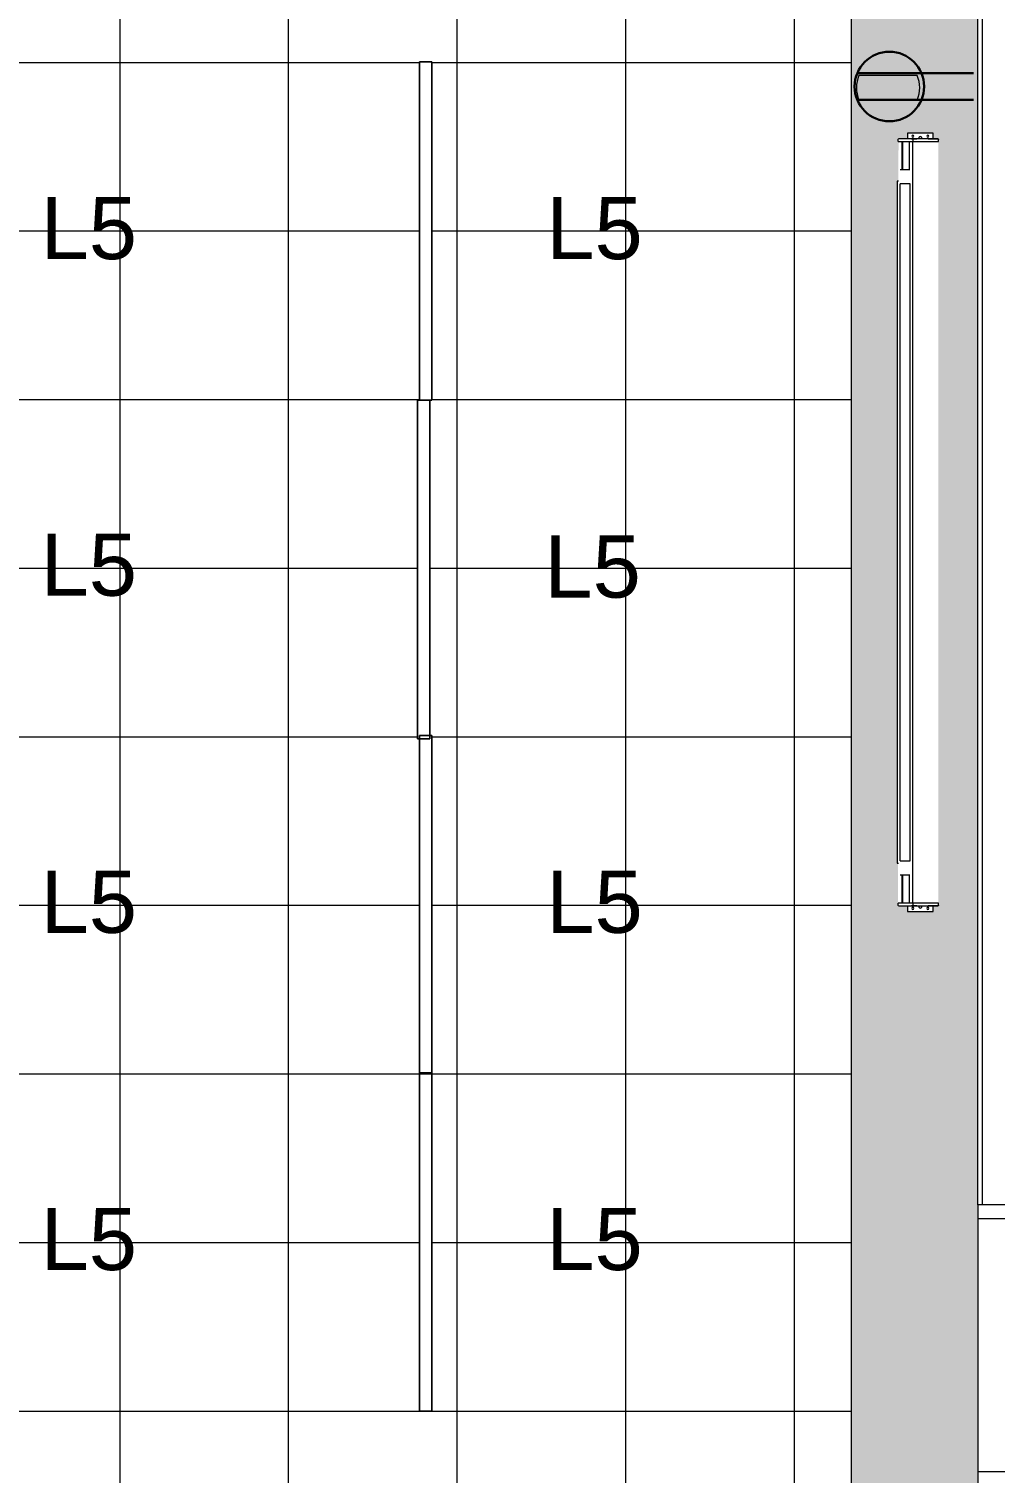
# Model space of a CAD drawing. Header units: inches. Extents: x -24 to 3083, y 122 to 13691.
# Drawn here: x 1379.6 to 1517.1, y 12182.6 to 12388.2 of the extents above; entities that cross this region are included whole.
import ezdxf

# ---------------------------------------------------------------- set-up
doc = ezdxf.new("R2010")
doc.units = ezdxf.units.IN
doc.header["$MEASUREMENT"] = 0
for name, color, linetype, lineweight in [('X2$0$A-ANNO-NOTE', 131, 'Continuous', 9), ('X2$0$A-CLNG', 13, 'Continuous', 13), ('X2$0$A-CLNG-PATT', 13, 'Continuous', 13), ('X2$0$A-DETL-GENF', 92, 'Continuous', 9), ('X2$0$A-DOOR', 31, 'Continuous', 13), ('X2$0$A-DOOR-FRAM', 31, 'Continuous', 20), ('X2$0$A-WALL', 113, 'Continuous', 13), ('X2$0$A-WALL-PATT', 111, 'Continuous', 13), ('X2$0$E-LITE-EQPM', 33, 'Continuous', 9), ('X2$0$E-LITE-EQPM-IDEN', 33, 'Continuous', 9), ('X2$0$I-WALL', 2, 'Continuous', 9), ('X2$0$Q-SPCQ', 91, 'Continuous', 9)]:
    doc.layers.add(name, color=color, linetype=linetype, lineweight=lineweight)
doc.styles.add('X2$0$Arial_3', font='arial.ttf', dxfattribs={"height": 8.85179640718562})
pattern_1 = [(0, (0, 0), (30.72, 7.68), [1.267, -21.773, 1.267, -21.773, -122.88]), (0, (0, 0), (30.72, 7.68), [-46.08, 1.267, -44.813, 1.267, -21.773, -53.76]), (0, (0, 0), (30.72, 7.68), [-115.2, 1.267, -14.093, 1.267, -37.133]), (120, (11.52, 3.84), (-22.01107510106448, 22.76430040425796), [1.267, -21.773, 1.267, -21.773, -122.88]), (120, (11.52, 3.84), (-22.01107510106448, 22.76430040425796), [-46.07999999999999, 1.267, -44.813, 1.267, -21.773, -53.75999999999999]), (120, (11.52, 3.84), (-22.01107510106448, 22.76430040425796), [-115.2, 1.267, -14.093, 1.267, -37.133]), (240, (15.36, 19.2), (-8.708924898935503, -30.44430040425795), [1.267, -21.773, 1.267, -21.773, -122.88]), (240, (15.36, 19.2), (-8.708924898935503, -30.44430040425795), [-46.08, 1.267, -44.813, 1.267, -21.773, -53.76]), (240, (15.36, 19.2), (-8.708924898935503, -30.44430040425795), [-115.2, 1.267, -14.093, 1.267, -37.133])]

# ---------------------------------------------------------------- blocks, each defined once
blk = doc.blocks.new('X2$0$Single Flush - OTJ_SOLIDFLUSH_ALUM-5104245-FIRST FLOOR')
at = {"layer": 'X2$0$A-DOOR-FRAM'}
for p, q in [((-20.00000000000034, 3.312499999999999), (-20.00000000000034, -2.4375)), ((-20.00000000000034, 3.312499999999999), (-18.00000000000034, 3.312499999999999)), ((-18.00000000000034, 3.312499999999999), (-18.00000000000034, -2.4375)), ((18.00000399999976, 3.312499999999999), (18.00000399999976, -2.4375)), ((18.00000399999976, 3.312499999999999), (20.00000399999975, 3.312499999999999)), ((20.00000399999975, 3.312499999999999), (20.00000399999975, -2.4375)), ((-20.00000000000034, -2.437499999999999), (-18.00000000000034, -2.437499999999999)), ((18.00000399999976, -2.437499999999999), (20.00000399999975, -2.437499999999999))]:
    blk.add_line(p, q, dxfattribs=at)
blk = doc.blocks.new('X2$0$ElectricScreen_Contour-Electrol_HDTV-Format_Dalite - Parametric-V8-FIRST FLOOR')
at = {"layer": 'X2$0$Q-SPCQ'}
for p, q in [((-64.95659299851603, 0.9253310705248622), (-64.95659299851603, 0.9251126347955391)), ((-64.95659299851603, 0.7628757013263793), (-64.95659299851603, 0.7528030661769093)), ((-64.9565929985286, 0.7460000000005459), (-64.95659299852862, -0.8985312499995063)), ((-64.8859240690799, 0.9960000000005178), (-64.58159299852856, 0.9960000000005141)), ((-64.5815929985286, -1.14853124999948), (-64.58159299852858, 0.9960000000005144)), ((-60.57963987352796, 0.4809999999999205), (-64.58159299852841, 0.4809999999999205)), ((-64.58159299852842, 0.3300000000000218), (-60.57963987352796, 0.3300000000000218)), ((-60.57963987352817, 0.687500000000005), (-60.57963987352817, -0.6874999999999807)), ((-58.92534299852768, 1.135000000000153), (-58.92534299852768, 0.934864159057079)), ((38.16450075147211, 1.134999999999808), (-58.92534299852768, 1.135000000000153)), ((37.81879762648418, 0.7299999999729038), (-58.57963987351581, 0.7299999999729038)), ((-58.57963987352817, 0.7293078647600038), (-58.57963987352817, -0.7293078647599794)), ((37.81879762647176, -0.7293078647599793), (37.81879762647176, 0.729307864760004)), ((38.16450075147211, 0.9348641590571566), (38.16450075147211, 1.134999999999808)), ((39.81879762647176, -0.6874999999999807), (39.81879762647176, 0.687500000000005)), ((43.82075075147191, 0.4809999999999205), (39.81879762647178, 0.4809999999999205)), ((39.81879762647178, 0.3300000000000218), (43.82075075147193, 0.3300000000000218)), ((43.82075075147216, 0.9960000000005117), (43.82075075147218, -1.148531249999483)), ((43.82075075147215, 0.9960000000005115), (44.12508182202347, 0.9960000000005151)), ((44.1957507514722, -0.898531249999509), (44.19575075147218, 0.7460000000005432)), ((-65.7729992485286, -0.3349999999999018), (-65.7729992485286, -3.991249999999902)), ((-64.95659299852863, -0.3349999999999016), (-65.7729992485286, -0.3349999999999016)), ((-64.9565929985286, -0.8985312499994937), (-64.9565929985286, -0.9280309205996644)), ((-64.95659299852859, -0.9280309205996443), (-64.95659299852859, -0.8985312499994714)), ((-64.95659299852859, -1.679781249999425), (-64.95659299852859, -0.8985312499995056)), ((-64.9565929985286, -0.928030920599666), (-64.9565929985286, -1.014302142152454)), ((-64.95659299852859, -1.014302142152435), (-64.95659299852859, -0.9280309205996448)), ((-64.9565929985286, -1.014302142152451), (-64.9565929985286, -1.240414584279546)), ((-64.9565929985286, -1.240414584279538), (-64.95659299852859, -1.014302142152435)), ((-64.9565929985286, -1.240414584279546), (-64.9565929985286, -1.429269202505527)), ((-64.9565929985286, -1.429269202505524), (-64.9565929985286, -1.240414584279538)), ((-64.9565929985286, -1.429269202505531), (-64.9565929985286, -1.679781249999476)), ((-64.9565929985286, -1.679781249999472), (-64.9565929985286, -1.429269202505525)), ((-64.9565929985286, -1.679781249999477), (-64.95659299852862, -3.285781249999477)), ((-64.92534299852873, -1.135755438408728), (-64.92534299852873, -1.648531249999972)), ((-64.88592406907992, -1.148531249999479), (-64.58159299852859, -1.14853124999948)), ((-64.58159299852842, -0.6325312500000714), (-60.57963987352796, -0.6325312500000714)), ((-64.58159299852842, -1.117281249999979), (43.82075075147193, -1.117281249999979)), ((-64.5815929985286, -1.138521012831603), (-64.5815929985286, -1.20063629234961)), ((-64.5815929985286, -1.168591026007592), (-64.5815929985286, -1.148531249999474)), ((-64.5815929985286, -1.22725545666349), (-64.5815929985286, -1.168591026007592)), ((-64.5815929985286, -1.38101191730992), (-64.5815929985286, -1.22725545666349)), ((-64.5815929985286, -1.509433057703591), (-64.5815929985286, -1.38101191730992)), ((-64.5815929985286, -1.679781249999475), (-64.5815929985286, -1.509433057703591)), ((-64.5815929985286, -3.28578124999948), (-64.5815929985286, -1.679781249999475)), ((-58.57963987351581, -0.7300000000269619), (37.81879762648418, -0.7300000000269619)), ((39.81879762647178, -0.6325312500000714), (43.82075075147193, -0.6325312500000714)), ((43.82075075147217, -1.200636292349615), (43.82075075147217, -1.138521012831606)), ((43.82075075147217, -1.148531249999477), (43.82075075147217, -1.168591026007594)), ((43.82075075147217, -1.148531249999482), (44.1250818220235, -1.148531249999482)), ((43.82075075147217, -1.168591026007594), (43.82075075147217, -1.227255456663491)), ((43.82075075147217, -1.227255456663491), (43.82075075147217, -1.38101191730992)), ((43.82075075147217, -1.38101191730992), (43.82075075147218, -1.50943305770359)), ((43.82075075147218, -1.50943305770359), (43.82075075147218, -1.679781249999474)), ((43.82075075147218, -1.679781249999477), (43.82075075147219, -3.285781249999483)), ((44.16450075147095, -1.648531249999976), (44.16450075147095, -1.135755438409387)), ((45.01215700147218, -0.3349999999998986), (44.19575075147196, -0.3349999999998986)), ((44.1957507514722, -0.9280309205996684), (44.1957507514722, -0.8985312499994964)), ((44.19575075147216, -0.8985312499995576), (44.19575075147217, -1.679781249999501)), ((44.19575075147217, -0.8985312499994741), (44.19575075147217, -0.9280309205996456)), ((44.19575075147219, -1.014302142152459), (44.1957507514722, -0.92803092059967)), ((44.19575075147217, -0.9280309205996461), (44.19575075147217, -1.014302142152435)), ((44.19575075147219, -1.240414584279553), (44.19575075147219, -1.014302142152457)), ((44.19575075147217, -1.014302142152435), (44.19575075147217, -1.240414584279537)), ((44.19575075147219, -1.429269202505534), (44.19575075147219, -1.240414584279553)), ((44.19575075147217, -1.240414584279537), (44.19575075147217, -1.429269202505522)), ((44.19575075147219, -1.679781249999484), (44.19575075147219, -1.429269202505539)), ((44.19575075147217, -1.429269202505522), (44.19575075147218, -1.67978124999947)), ((44.1957507514722, -3.28578124999948), (44.19575075147219, -1.67978124999948)), ((45.01215700147218, -3.991249999999899), (45.01215700147218, -0.3349999999998984)), ((-65.7729992485286, -3.991249999999901), (-64.95659299852863, -3.991249999999901)), ((-64.95659299852862, -3.285781249999477), (-64.95659299852862, -3.499219022835437)), ((-64.9565929985286, -3.499219022835441), (-64.9565929985286, -3.285781249999477)), ((-64.9565929985286, -4.410781249999482), (-64.9565929985286, -3.285781249999407)), ((-64.95659299852862, -3.499219022835444), (-64.95659299852862, -3.68019799125337)), ((-64.9565929985286, -3.680197991253363), (-64.9565929985286, -3.499219022835441)), ((-64.95659299852862, -3.680197991253363), (-64.95659299852862, -3.833733784039204)), ((-64.95659299852862, -3.833733784039202), (-64.9565929985286, -3.680197991253364)), ((-64.95659299852862, -3.833733784039211), (-64.95659299852862, -3.993049817393678)), ((-64.95659299852862, -3.993049817393666), (-64.95659299852862, -3.833733784039202)), ((-64.95659299852862, -3.993049817393678), (-64.95659299852862, -4.135972135362711)), ((-64.95659299852862, -4.135972135362695), (-64.95659299852862, -3.993049817393666)), ((-64.92534299852873, -3.286138658632857), (-64.92534299852873, -4.723281249999976)), ((-64.5815929985286, -3.543001130083846), (-64.5815929985286, -3.28578124999948)), ((-64.58159299852862, -3.761103989459291), (-64.5815929985286, -3.543001130083846)), ((-64.58159299852862, -3.946134303842225), (-64.58159299852862, -3.761103989459291)), ((-64.58159299852862, -4.138130549166836), (-64.58159299852862, -3.946134303842225)), ((43.82075075147218, -3.285781249999473), (43.82075075147219, -3.54300113008384)), ((43.82075075147219, -3.54300113008384), (43.82075075147219, -3.761103989459285)), ((43.82075075147219, -3.761103989459285), (43.82075075147219, -3.946134303842219)), ((43.82075075147219, -3.946134303842219), (43.8207507514722, -4.138130549166831)), ((44.16450075147095, -4.723281249999976), (44.16450075147095, -3.286138658632867)), ((44.1957507514722, -3.499219022835447), (44.1957507514722, -3.285781249999488)), ((44.19575075147218, -3.285781249999534), (44.19575075147219, -4.410781249999484)), ((44.19575075147218, -3.285781249999472), (44.19575075147219, -3.499219022835435)), ((44.1957507514722, -3.68019799125338), (44.1957507514722, -3.499219022835454)), ((44.19575075147219, -3.499219022835435), (44.19575075147219, -3.680197991253358)), ((44.1957507514722, -3.833733784039214), (44.1957507514722, -3.680197991253373)), ((44.19575075147219, -3.680197991253358), (44.19575075147219, -3.833733784039197)), ((44.1957507514722, -3.993049817393687), (44.1957507514722, -3.83373378403922)), ((44.19575075147219, -3.833733784039197), (44.19575075147219, -3.993049817393662)), ((44.19575075147196, -3.991249999999899), (45.01215700147218, -3.991249999999899)), ((44.1957507514722, -4.135972135362719), (44.1957507514722, -3.993049817393687)), ((44.19575075147219, -3.993049817393662), (44.19575075147219, -4.135972135362692)), ((-64.95659299852862, -4.135972135362711), (-64.95659299852862, -4.281865851842005)), ((-64.95659299852862, -4.281865851841987), (-64.95659299852862, -4.135972135362695)), ((-64.95659299852862, -4.281865851842004), (-64.95659299852862, -4.342329908963756)), ((-64.95659299852862, -4.342329908963737), (-64.95659299852862, -4.281865851841987)), ((-64.95659299852862, -4.342329908963756), (-64.95659299852862, -4.419963252101156)), ((-64.95659299852862, -4.419963252101134), (-64.95659299852862, -4.342329908963735)), ((-64.95659299852859, -4.504531249999509), (-64.95659299852859, -4.41078124999941)), ((-64.95659299852862, -4.428234638011031), (-64.95659299852862, -4.410781249999483)), ((-64.95659299852862, -4.419963252101156), (-64.95659299852862, -4.468559037097525)), ((-64.95659299852862, -4.468559037097502), (-64.95659299852862, -4.419963252101135)), ((-64.95659299852862, -4.44293794879094), (-64.95659299852862, -4.428234638011031)), ((-64.95659299852862, -4.461377854097604), (-64.95659299852862, -4.442937948790941)), ((-64.95659299852862, -4.476292911357914), (-64.95659299852862, -4.461377854097604)), ((-64.95659299852862, -4.468559037097526), (-64.95659299852862, -4.497372151849605)), ((-64.95659299852862, -4.49737215184958), (-64.95659299852862, -4.468559037097502)), ((-64.95659299852862, -4.487186826021005), (-64.95659299852862, -4.476292911357914)), ((-64.95659299852862, -4.496502044406919), (-64.95659299852862, -4.487186826021005)), ((-64.95659299852862, -4.502622372516364), (-64.95659299852862, -4.496502044406919)), ((-64.95659299852862, -4.497372151849606), (-64.95659299852862, -4.504531249999498)), ((-64.95659299852862, -4.504531249999474), (-64.95659299852862, -4.49737215184958)), ((-64.95659299852862, -4.504531249999477), (-64.95659299852862, -4.502622372516364)), ((-64.95659299851603, -4.504531250026502), (-64.92534299851614, -4.504531250026502)), ((-64.95658887994703, -4.684625270612513), (-64.95659299851603, -4.683862320577929)), ((-64.88592406906751, -4.754531250026615), (-64.58159299851603, -4.754531250026615)), ((-64.58159299852862, -4.310370265693615), (-64.58159299852862, -4.138130549166836)), ((-64.58159299852862, -4.486190898373787), (-64.58159299852862, -4.310370265693614)), ((-64.58159299852862, -4.559057839007691), (-64.58159299852862, -4.486190898373787)), ((-64.58159299852862, -4.652615970480966), (-64.58159299852862, -4.559057839007689)), ((-64.58159299852862, -4.711180121630433), (-64.58159299852862, -4.652615970480965)), ((-64.58159299852862, -4.745903618895759), (-64.58159299852862, -4.711180121630433)), ((-64.58159299852862, -4.714837185514989), (-64.58159299852862, -4.72328124999948)), ((-64.58159299852862, -4.747532032561395), (-64.58159299852862, -4.725090829493431)), ((-64.58159299852862, -4.754531249999476), (-64.58159299852862, -4.745903618895759)), ((-64.58159299852862, -4.747532032561395), (-64.58159299852862, -4.754531249999481)), ((43.8207507514722, -4.138130549166831), (43.8207507514722, -4.310370265693611)), ((43.8207507514722, -4.31037026569361), (43.8207507514722, -4.486190898373784)), ((43.8207507514722, -4.486190898373784), (43.8207507514722, -4.559057839007689)), ((43.8207507514722, -4.559057839007687), (43.8207507514722, -4.652615970480964)), ((43.8207507514722, -4.652615970480964), (43.8207507514722, -4.711180121630433)), ((43.8207507514722, -4.711180121630433), (43.8207507514722, -4.745903618895761)), ((43.8207507514722, -4.723281249999483), (43.8207507514722, -4.714837185514993)), ((43.8207507514722, -4.725090829493432), (43.8207507514722, -4.747532032561398)), ((43.8207507514722, -4.74590361889576), (43.8207507514722, -4.754531249999479)), ((43.8207507514722, -4.754531249999483), (43.8207507514722, -4.747532032561399)), ((43.82075075148474, -4.754531250026445), (44.12508182203623, -4.754531250026445)), ((44.16450075148452, -4.504531250026502), (44.1957507514844, -4.504531250026502)), ((44.1957507514722, -4.281865851842012), (44.1957507514722, -4.135972135362719)), ((44.19575075147219, -4.135972135362692), (44.1957507514722, -4.281865851841985)), ((44.1957507514722, -4.342329908963762), (44.1957507514722, -4.281865851842012)), ((44.1957507514722, -4.281865851841984), (44.1957507514722, -4.342329908963735)), ((44.1957507514722, -4.419963252101161), (44.1957507514722, -4.342329908963762)), ((44.1957507514722, -4.342329908963735), (44.1957507514722, -4.419963252101134)), ((44.19575075147217, -4.410781249999411), (44.19575075147217, -4.504531249999512)), ((44.1957507514722, -4.410781249999485), (44.1957507514722, -4.428234638011033)), ((44.1957507514722, -4.468559037097529), (44.1957507514722, -4.419963252101161)), ((44.1957507514722, -4.419963252101134), (44.1957507514722, -4.468559037097502)), ((44.1957507514722, -4.428234638011033), (44.1957507514722, -4.442937948790942)), ((44.1957507514722, -4.442937948790942), (44.1957507514722, -4.461377854097606)), ((44.1957507514722, -4.461377854097607), (44.1957507514722, -4.476292911357916)), ((44.1957507514722, -4.497372151849609), (44.1957507514722, -4.46855903709753)), ((44.1957507514722, -4.468559037097502), (44.1957507514722, -4.497372151849583)), ((44.1957507514722, -4.476292911357916), (44.1957507514722, -4.487186826021007)), ((44.1957507514722, -4.487186826021007), (44.1957507514722, -4.496502044406921)), ((44.1957507514722, -4.496502044406921), (44.1957507514722, -4.502622372516367)), ((44.1957507514722, -4.504531249999501), (44.1957507514722, -4.49737215184961)), ((44.1957507514722, -4.497372151849582), (44.1957507514722, -4.504531249999476)), ((44.1957507514722, -4.502622372516367), (44.1957507514722, -4.50453124999948)), ((44.19575075148372, -4.683862320577588), (44.19575075148372, -4.683643884848094))]:
    blk.add_line(p, q, dxfattribs=at)
at = {"layer": 'X2$0$Q-SPCQ', "flags": 128}
for points in [[(-64.95659299851603, 0.924457677058001), (-64.95659299851603, 0.9233672451050551), (-64.95659299851603, 0.921843083395231), (-64.95659299851603, 0.9198876302618827), (-64.95659299851603, 0.9188194875993075)], [(-64.95659299851603, 0.9188194875993075), (-64.95659299851603, 0.9162357396086235), (-64.95659299851603, 0.913229670748592), (-64.95659299851603, 0.9098060900878976), (-64.95659299851603, 0.9061558605492336)], [(-64.95659299851603, 0.9061558605492336), (-64.95659299851603, 0.9019328730275332), (-64.95659299851603, 0.8973104461721276), (-64.95659299851603, 0.8922959748795732), (-64.95659299851603, 0.8868974812340297), (-64.95659299851603, 0.8816973000947427)], [(-64.95659299851603, 0.8816973000945721), (-64.95659299851603, 0.8755922107773698), (-64.95659299851603, 0.8691298215669007), (-64.95659299851603, 0.8623204709066953), (-64.95659299851603, 0.8551750523060376), (-64.95659299851603, 0.8511407167413266)], [(-64.95659299851603, 0.8511407167413266), (-64.95659299851603, 0.8434986224775115), (-64.95659299851603, 0.8355505712150374), (-64.95659299851603, 0.8273092781407171), (-64.95659299851603, 0.8187879275653244), (-64.95659299851603, 0.8130090518415612)], [(-64.95659299851603, 0.8130090518413907), (-64.95659299851603, 0.8040528854401144), (-64.95659299851603, 0.7948538668051127), (-64.95659299851603, 0.7854267124035345), (-64.95659299851603, 0.7757865036717247), (-64.95659299851603, 0.7659486628870694), (-64.95659299851603, 0.7628757013263793)], [(44.19575075148372, 0.9188194875993075), (44.19575075148372, 0.920976781275101), (44.19575075148372, 0.9227041694259127), (44.19575075148372, 0.9239988885993852), (44.19575075148372, 0.9248588675212089)], [(44.19575075148372, 0.9061558605488925), (44.19575075148372, 0.9099726528571067), (44.19575075148372, 0.9133771438987422), (44.19575075148372, 0.9163638872141745), (44.19575075148372, 0.918819487599137)], [(44.19575075148372, 0.8816973000942311), (44.19575075148372, 0.887435322677561), (44.19575075148372, 0.8927970989143431), (44.19575075148372, 0.8977740511072624), (44.19575075148372, 0.9023582171936936), (44.19575075148372, 0.906155860548722)], [(44.19575075148372, 0.8511407167409856), (44.19575075148372, 0.8584646282858442), (44.19575075148372, 0.8654586404153973), (44.19575075148372, 0.8721115642026119), (44.19575075148372, 0.878412756387945), (44.19575075148372, 0.8816973000940606)], [(44.19575075148372, 0.8130090518410497), (44.19575075148372, 0.8217080380526908), (44.19575075148372, 0.8301359275523622), (44.19575075148372, 0.8382792375152234), (44.19575075148372, 0.8461249403819123), (44.19575075148372, 0.8511407167409856)], [(44.19575075148372, 0.7628757013260382), (44.19575075148372, 0.7727713589520134), (44.19575075148372, 0.7824742081134558), (44.19575075148372, 0.7919687263217269), (44.19575075148372, 0.8012397243726922), (44.19575075148372, 0.8102723706474534), (44.19575075148372, 0.8130090518408791)], [(44.19575075148372, 0.7458915166699852), (44.19575075148372, 0.7560748354485439), (44.19575075148372, 0.7628757013258677)], [(-64.95659299851603, -3.530624991517811), (-64.95659299851603, -3.475384841347988), (-64.95659299851603, -3.419841365878483), (-64.95659299851603, -3.364083422821863), (-64.95659299851603, -3.308200212992119), (-64.95659299851603, -3.285781250026502)], [(-64.95659299851603, -3.738233828369686), (-64.95659299851603, -3.684972247209486), (-64.95659299851603, -3.631072045610153), (-64.95659299851603, -3.576619452395959), (-64.95659299851603, -3.530624991517811)], [(-64.95659299851603, -3.914361406253476), (-64.95659299851603, -3.863919668829112), (-64.95659299851603, -3.812553033264293), (-64.95659299851603, -3.76034367521845), (-64.95659299851603, -3.738233828369686)], [(-64.95659299851603, -4.097119749201794), (-64.95659299851603, -4.050939777254484), (-64.95659299851603, -4.003535714888812), (-64.95659299851603, -3.954983398492061), (-64.95659299851603, -3.914361406253476)], [(-64.95659299851603, -4.261072149047265), (-64.95659299851603, -4.220233996654712), (-64.95659299851603, -4.177900919206819), (-64.95659299851603, -4.134140640596853), (-64.95659299851603, -4.097119749201794)], [(44.19575075148372, -3.285781250026502), (44.19575075148372, -3.341689581176865), (44.19575075148372, -3.397508470923867), (44.19575075148372, -3.45314862095131), (44.19575075148372, -3.508521018888302), (44.19575075148372, -3.530624991517981)], [(44.19575075148372, -3.530624991517981), (44.19575075148372, -3.585473443932187), (44.19575075148372, -3.639842452766856), (44.19575075148372, -3.69364503920633), (44.19575075148372, -3.738233828370027)], [(44.19575075148372, -3.738233828369857), (44.19575075148372, -3.790771581922626), (44.19575075148372, -3.842501458670028), (44.19575075148372, -3.893340701844181), (44.19575075148372, -3.914361406253817)], [(44.19575075148372, -3.914361406253817), (44.19575075148372, -3.963797549518176), (44.19575075148372, -4.012149011339033), (44.19575075148372, -4.059338439691998), (44.19575075148372, -4.097119749202135)], [(44.19575075148372, -4.097119749202135), (44.19575075148372, -4.142001752626981), (44.19575075148372, -4.185513985898523), (44.19575075148372, -4.22758683872513), (44.19575075148372, -4.261072149047776)], [(-64.95659299851603, -4.428433169208914), (-64.95659299851603, -4.395304111603877), (-64.95659299851603, -4.36040005410598), (-64.95659299851603, -4.323776835761293), (-64.95659299851603, -4.285493045906548), (-64.95659299851603, -4.261072149047265)], [(-64.95659299851603, -4.410781250026502), (-64.95659299851603, -4.42170158021679), (-64.95659299851603, -4.432604440208478), (-64.95659299851603, -4.443472387751), (-64.95659299851603, -4.454288036447053), (-64.95659299851603, -4.461620608777877)], [(-64.95659299851603, -4.497794115843361), (-64.95659299851603, -4.468956472864476), (-64.95659299851603, -4.438226001926409), (-64.95659299851603, -4.428433169208914)], [(-64.95659299851603, -4.461620608777877), (-64.95659299851603, -4.472309359842028), (-64.95659299851603, -4.482899679055776), (-64.95659299851603, -4.493374624167358), (-64.95659299851603, -4.50371743749946), (-64.95659299851603, -4.504449364494461)], [(-64.95659299851603, -4.586850696343105), (-64.95659299851603, -4.565346965013247), (-64.95659299851603, -4.541796201498925), (-64.95659299851603, -4.516236081997703), (-64.95659299851603, -4.497794115843361)], [(-64.95659299851603, -4.504449364494461), (-64.95659299851603, -4.514632273668552), (-64.95659299851603, -4.524649043358521), (-64.95659299851603, -4.534483648869752), (-64.95659299851603, -4.544120356931216), (-64.95659299851603, -4.553543750865912), (-64.95659299851603, -4.558162314702655)], [(-64.95659299851603, -4.558162314702655), (-64.95659299851603, -4.567237806763386), (-64.95659299851603, -4.5760630017092), (-64.95659299851603, -4.584623781110451), (-64.95659299851603, -4.59290644954666), (-64.95659299851603, -4.600897756514541), (-64.95659299851603, -4.601607859278373)], [(-64.95659299851603, -4.642597032434991), (-64.95659299851603, -4.628028639114063), (-64.95659299851603, -4.611312936301487), (-64.95659299851603, -4.592476665555693), (-64.95659299851603, -4.586850696343105)], [(-64.95659299851603, -4.601607859278373), (-64.95659299851603, -4.609266812747761), (-64.95659299851603, -4.616608231658119), (-64.95659299851603, -4.623620371305207), (-64.95659299851603, -4.630292013761788), (-64.95659299851603, -4.633340359317628)], [(-64.95659299851603, -4.633340359317628), (-64.95659299851603, -4.639490351162691), (-64.95659299851603, -4.645274457234449), (-64.95659299851603, -4.650683424197097), (-64.95659299851603, -4.655708598857699), (-64.95659299851603, -4.660341942008301), (-64.95659299851603, -4.660474330616238)], [(-64.95659299851603, -4.67564980808089), (-64.95659299851603, -4.668487096262708), (-64.95659299851603, -4.659112350051941), (-64.95659299851603, -4.64754056704288), (-64.95659299851603, -4.642597032434991)], [(-64.95659299851603, -4.660474330616238), (-64.95659299851603, -4.664696388327342), (-64.95659299851603, -4.668512235982688), (-64.95659299851603, -4.671915769040083), (-64.95659299851603, -4.674901542572797), (-64.95659299851603, -4.677464779980254), (-64.95659299851603, -4.678302018640351)], [(-64.95659299851603, -4.683862320577929), (-64.95659299851603, -4.682744004842106), (-64.95659299851603, -4.679390846701494), (-64.95659299851603, -4.67564980808089)], [(-64.95659299851603, -4.678302018640351), (-64.95659299851603, -4.68028049278962), (-64.95659299851603, -4.681827825640481), (-64.95659299851603, -4.682941541790568)], [(-64.88592406906751, -4.754531250026445), (-64.88875007250373, -4.754474722420638), (-64.89157155493761, -4.75430523003473), (-64.8943840025987, -4.754023044021038), (-64.89718291617065, -4.753628615816466), (-64.89996381798902, -4.753122576422185), (-64.9027222592042, -4.752505735393412), (-64.90545382689866, -4.751779079544064), (-64.9081541511466, -4.750943771368497), (-64.9108189120053, -4.750001147181535), (-64.91344384642638, -4.748952714980873), (-64.91602475507362, -4.747800152034414), (-64.91855750904459, -4.746545302196977), (-64.9210380564732, -4.745190172960633), (-64.92346242901259, -4.743736932242938), (-64.92582674818333, -4.742187904919375), (-64.92812723158032, -4.740545569102891), (-64.93036019891984, -4.738812552180604), (-64.93252207793067, -4.736991626609551), (-64.93460941006786, -4.735085705482731), (-64.93661885604477, -4.733097837866977), (-64.93854720117746, -4.731031203926817), (-64.94039136052378, -4.728889109835335), (-64.94214838382298, -4.726674982486201), (-64.94381546021292, -4.724392364010952), (-64.94538992272622, -4.722044906112102), (-64.94686925255904, -4.719636364221798), (-64.94825108309895, -4.717170591492844), (-64.94953320371245, -4.714651532635911), (-64.95071356327968, -4.712083217607527), (-64.95179027347716, -4.709469755164036), (-64.95276161179855, -4.706815326287994), (-64.95362602430906, -4.704124177499124), (-64.95438212813382, -4.701400614061412), (-64.9550287136676, -4.698648993095559), (-64.95556474651106, -4.695873716608047), (-64.95598936912721, -4.693079224449092), (-64.95630190220946, -4.690269987210058), (-64.95650184577163, -4.687450499071246)], [(44.19575075148372, -4.683862320577929), (44.19569422387757, -4.686688324014141), (44.19552473149201, -4.689509806447858), (44.19524254547832, -4.692322254108773), (44.19484811727374, -4.695121167680894), (44.19434207787912, -4.697902069499434), (44.19372523685069, -4.700660510714612), (44.19299858100134, -4.70339207840891), (44.1921632728256, -4.706092402656849), (44.19122064863881, -4.708757163515712), (44.19017221643798, -4.71138209793645), (44.18901965349152, -4.713963006584037), (44.18776480365442, -4.716495760555005), (44.18640967441774, -4.718976307983609), (44.18495643370021, -4.721400680522833), (44.18340740637665, -4.723764999693912), (44.18176507055966, -4.726065483090394), (44.18003205363754, -4.728298450429917), (44.17821112806666, -4.730460329440915), (44.17630520694001, -4.732547661577938), (44.17431733932425, -4.734557107555189), (44.17225070538392, -4.736485452687361), (44.17010861129244, -4.738329612034021), (44.16789448394331, -4.740086635333397), (44.16561186546823, -4.741753711722992), (44.16326440756938, -4.743328174236296), (44.16085586567873, -4.744807504069114), (44.15839009294995, -4.746189334609368), (44.15587103409268, -4.747471455222693), (44.15330271906463, -4.748651814789922), (44.15068925662148, -4.749728524987403), (44.14803482774493, -4.750699863308625), (44.14534367895623, -4.751564275819304), (44.14262011551886, -4.75232037964389), (44.13986849455284, -4.752966965177676), (44.13709321806515, -4.753502998021644), (44.1342987259062, -4.753927620637454), (44.13148948866716, -4.754240153719876), (44.12867000052835, -4.754440097282042), (44.12584477206962, -4.75452713145762), (44.12508182203486, -4.754531250026445)], [(44.19575075148372, -4.261072149047776), (44.19575075148372, -4.30035004405289), (44.19575075148372, -4.338004845417458), (44.19575075148372, -4.373976313491709), (44.19575075148372, -4.408206901600294), (44.19575075148372, -4.428433169209426)], [(44.19575075148372, -4.461620608777706), (44.19575075148372, -4.450850525584769), (44.19575075148372, -4.440016340098565), (44.19575075148372, -4.429135384704863), (44.19575075148372, -4.418225066610943), (44.19575075148372, -4.410781250026502)], [(44.19575075148372, -4.428433169209426), (44.19575075148372, -4.459734227496425), (44.19575075148372, -4.489157211449593), (44.19575075148372, -4.497794115843873)], [(44.19575075148372, -4.50444936449395), (44.19575075148372, -4.4941166063183), (44.19575075148372, -4.483650529349631), (44.19575075148372, -4.473067877078676), (44.19575075148372, -4.462385579491808), (44.19575075148372, -4.461620608777706)], [(44.19575075148372, -4.497794115843702), (44.19575075148372, -4.524692796786325), (44.19575075148372, -4.549609483540848), (44.19575075148372, -4.572504314724255), (44.19575075148372, -4.586850696343446)], [(44.19575075148372, -4.558162314701973), (44.19575075148372, -4.548851044377215), (44.19575075148372, -4.539318891834852), (44.19575075148372, -4.529581106485408), (44.19575075148372, -4.519653266708302), (44.19575075148372, -4.509551254929362), (44.19575075148372, -4.50444936449412)], [(44.19575075148372, -4.601607859277521), (44.19575075148372, -4.593643623940976), (44.19575075148372, -4.585386847814504), (44.19575075148372, -4.576850739978908), (44.19575075148372, -4.568048956385609), (44.19575075148372, -4.558995578010694), (44.19575075148372, -4.558162314701973)], [(44.19575075148372, -4.586850696343276), (44.19575075148372, -4.606272994105722), (44.19575075148372, -4.623582786767655), (44.19575075148372, -4.638752382353004), (44.19575075148372, -4.642597032435332)], [(44.19575075148372, -4.633340359317116), (44.19575075148372, -4.626834320374029), (44.19575075148372, -4.619982642607396), (44.19575075148372, -4.612796287239802), (44.19575075148372, -4.605286750906997), (44.19575075148372, -4.601607859277691)], [(44.19575075148372, -4.660474330615556), (44.19575075148372, -4.65585281724094), (44.19575075148372, -4.650839241637583), (44.19575075148372, -4.645441624457361), (44.19575075148372, -4.639668600736342), (44.19575075148372, -4.63352940608081), (44.19575075148372, -4.633340359317287)], [(44.19575075148372, -4.642597032435162), (44.19575075148372, -4.654994809942877), (44.19575075148372, -4.665202137837922), (44.19575075148372, -4.673202686573176), (44.19575075148372, -4.675649808081061)], [(44.19575075148372, -4.678302018639839), (44.19575075148372, -4.675895568328882), (44.19575075148372, -4.673064991663408), (44.19575075148372, -4.669814816962172), (44.19575075148372, -4.666150243811386), (44.19575075148372, -4.662077134746254), (44.19575075148372, -4.660474330615897)], [(44.19575075148372, -4.67564980808089), (44.19575075148372, -4.680589026695883), (44.19575075148372, -4.683296850411067), (44.19575075148372, -4.683862320577929)], [(44.19575075148372, -4.682988927110897), (44.19575075148372, -4.681898495157781), (44.19575075148372, -4.680374333447957), (44.19575075148372, -4.678418880314779), (44.19575075148372, -4.67830201864001)]]:
    blk.add_lwpolyline(points, dxfattribs=at)
at = {"layer": 'X2$0$Q-SPCQ'}
for centre, radius, start, end in [((-65.34045595148179, -1.086559006227281), 0.1509397669820307, 1.653888434361028e-13, 179.9999999999996), ((-65.34045595148179, -1.086559006227281), 0.1509397669820307, 179.9999999999999, 359.9999999999991), ((-65.10315815931632, -2.163124999999893), 0.209878639955473, 45.00000000000013, 179.9999999999998), ((44.34231591225991, -2.163124999999889), 0.2098786399554625, 359.9999999999995, 134.9999999999998), ((44.57961370442537, -1.086559006227279), 0.1509397669820307, 359.9999999999996, 179.9999999999994), ((44.57961370442537, -1.086559006227279), 0.1509397669820346, 180.0000000000002, 359.9999999999993), ((-65.34045595148179, -3.239690993771176), 0.1509397669820309, 1.653888434361028e-13, 179.9999999999995), ((-65.34045595148179, -3.239690993771176), 0.1509397669820304, 179.9999999999999, 359.9999999999991), ((-65.10315815931632, -2.163124999999893), 0.2098786399554625, 179.9999999999999, 315.0000000000008), ((44.34231591225991, -2.163124999999889), 0.209878639955463, 224.9999999999998, 359.9999999999994), ((44.57961370442537, -3.239690993771174), 0.1509397669820309, 359.9999999999996, 179.9999999999992), ((44.57961370442537, -3.239690993771174), 0.1509397669820346, 180.0000000000002, 359.9999999999992)]:
    blk.add_arc(centre, radius, start, end, dxfattribs=at)
for points in [[(-64.95659299852856, 0.9253310705518437), (-64.95659299852856, 0.9316356363233366), (-64.95537429162111, 0.9407201959007284), (-64.95140022057365, 0.9524524008948406), (-64.94730022333825, 0.9607687801442887), (-64.94214982951762, 0.9684656901850897), (-64.93603746046824, 0.9754497359055658), (-64.92906761848292, 0.981544664897814), (-64.92135959094566, 0.9867137894680027), (-64.91304522055984, 0.9907931295060477), (-64.9013408094032, 0.9947952186242703), (-64.89209109656858, 0.9959726499631636), (-64.8859240690799, 0.9960000000005171)], [(44.12508182202347, 0.9960000000005145), (44.13124884951218, 0.9959726499631602), (44.14049856234677, 0.9947952186242673), (44.15220297350341, 0.9907931295060453), (44.16051734388923, 0.9867137894680006), (44.16822537142648, 0.9815446648978114), (44.17519521341183, 0.9754497359055632), (44.18130758246117, 0.9684656901850861), (44.18645797628184, 0.960768780144286), (44.19055797351722, 0.9524524008948378), (44.19453204456471, 0.9407201959007261), (44.19575075147216, 0.9316356363233341), (44.19575075147215, 0.9253310705518409)], [(-64.95659299852859, -1.077862320550804), (-64.95659299852859, -1.084029348039499), (-64.95537429162115, -1.093279060874094), (-64.95140022057365, -1.104983472030726), (-64.94730022333827, -1.113297842416578), (-64.94214982951763, -1.12100586995381), (-64.93603746046826, -1.127975711939155), (-64.92906761848288, -1.134088080988497), (-64.92135959094571, -1.139238474809147), (-64.91304522055981, -1.143338472044549), (-64.90134080940322, -1.147312543092037), (-64.8920910965686, -1.148531249999478), (-64.88592406907992, -1.148531249999478)], [(44.1250818220235, -1.148531249999481), (44.13124884951219, -1.148531249999481), (44.14049856234678, -1.147312543092038), (44.15220297350342, -1.143338472044552), (44.16051734388926, -1.13923847480915), (44.16822537142649, -1.134088080988499), (44.17519521341183, -1.127975711939158), (44.18130758246119, -1.121005869953812), (44.18645797628185, -1.11329784241658), (44.19055797351722, -1.104983472030729), (44.19453204456477, -1.093279060874097), (44.19575075147213, -1.084029348039501), (44.19575075147217, -1.077862320550807)]]:
    blk.add_open_spline(points, degree=3, knots=[0, 0, 0, 0, 0.1666666666666667, 0.25, 0.3333333333333333, 0.4166666666666666, 0.5, 0.5833333333333333, 0.6666666666666666, 0.75, 0.8333333333333334, 1, 1, 1, 1], dxfattribs=at)
blk = doc.blocks.new('X2$0$Lighting-Recessed-Axis-Sculpt - SCR-B4-300-80-35-F-4-V5-FIRST FLOOR')
at = {"layer": 'X2$0$A-DETL-GENF'}
for p, q in [((24.08500000000024, 0.874999999999668), (-24.08499999999975, 0.874999999999668)), ((-24.08499999999975, 0.874999999999668), (-24.08499999999975, -0.8750000000003315)), ((-24.08499999999975, 0.874999999999668), (24.08500000000024, 0.874999999999668)), ((-24.08499999999975, -0.8750000000003315), (-24.08499999999975, 0.874999999999668)), ((24.08500000000024, -0.8750000000003315), (24.08500000000024, 0.874999999999668)), ((24.08500000000024, 0.874999999999668), (24.08500000000024, -0.8750000000003315)), ((-24.08499999999975, -0.8750000000003315), (24.08500000000024, -0.8750000000003315)), ((24.08500000000024, -0.8750000000003315), (-24.08499999999975, -0.8750000000003315))]:
    blk.add_line(p, q, dxfattribs=at)
blk = doc.blocks.new('X2')
at = {"layer": 'X2$0$A-ANNO-NOTE'}
for points in [[(26439.09499267169, 12380.6867252848), (26439.17949108274, 12381.03426468308), (26439.357275865, 12381.54025997097)], [(26445.90978642479, 12380.6867252848), (26439.09499267169, 12380.6867252848), (26439.357275865, 12381.54025997097), (26447.91781179746, 12380.6867252848)], [(26447.91781179746, 12380.6867252848), (26439.357275865, 12381.54025997097), (26447.65552860415, 12381.54025997097)], [(26439.04988452546, 12379.17414726024), (26439.0072910318, 12379.88764017022), (26439.04988452546, 12380.42226569754)], [(26439.04988452546, 12380.42226569754), (26447.91781179746, 12380.6867252848), (26447.96291994368, 12380.42226569754), (26445.90978642479, 12380.42226569754)], [(26439.04988452546, 12380.42226569754), (26439.09499267169, 12380.6867252848), (26447.91781179746, 12380.6867252848), (26445.90978642479, 12380.62684189322)], [(26447.96291994368, 12379.17414726024), (26439.04988452546, 12379.17414726024), (26447.96291994368, 12380.42226569754)], [(26439.04988452546, 12379.17414726024), (26439.04988452546, 12380.42226569754), (26447.96291994368, 12380.42226569754), (26445.90978642479, 12380.13475940154)], [(26439.09499267169, 12378.90968767298), (26439.04988452546, 12379.17414726024), (26447.96291994368, 12379.17414726024), (26445.90978642479, 12379.11291865221)], [(26439.09499267169, 12378.90968767298), (26447.96291994368, 12379.17414726024), (26447.91781179746, 12378.90968767298), (26445.90978642479, 12378.90968767298)], [(26439.357275865, 12378.0561529868), (26439.09499267169, 12378.90968767298), (26447.91781179746, 12378.90968767298), (26445.90978642479, 12378.70947598999)], [(26445.90978642479, 12378.0561529868), (26439.357275865, 12378.0561529868), (26447.91781179746, 12378.90968767298), (26447.65552860415, 12378.0561529868)]]:
    blk.add_hatch(color=256, dxfattribs=at).paths.add_polyline_path(points, flags=0)
at = {"layer": 'X2$0$A-CLNG-PATT'}
h = blk.add_hatch(dxfattribs=at)
h.set_pattern_fill('FP2_1', color=256, style=0, pattern_type=2)
h.set_pattern_definition(pattern_1)
h.paths.add_polyline_path([(25694.33336055828, 12119.16813648421), (25694.33336055828, 12138.40076148421), (25540.30722931332, 12138.40076148421), (25540.30722931332, 12119.16813648421), (25641.98303642479, 12119.16813648421)], flags=0)
h.paths.add_polyline_path([(26192.85965643385, 12119.17263648422), (26332.6414855583, 12119.17263648422), (26332.6414855583, 12138.40076148421), (26192.85965643385, 12138.40076148421), (26192.85965643385, 12428.37745533608), (26438.30722931333, 12463.19617521241), (26438.30722931333, 12138.40076148421), (26351.64148555828, 12138.40076148421), (26351.64148555828, 12119.17263648422), (26456.30722931333, 12119.17263648422), (26456.30722931333, 12483.92983184179), (26192.12609085786, 12446.45360443982), (26192.12609085786, 12475.50955231424), (26164.12609085786, 12475.50955231424), (26164.12609085786, 12474.25955231424), (26159.87609085786, 12474.25955231424), (26159.87609085786, 12475.50955231424), (26136.12609085786, 12475.50955231424), (26136.12609085786, 12438.50955231414), (25892.28144421932, 12403.91824246407), (25891.11037864333, 12403.91826148419), (25891.11037864333, 12441.66413034901), (25865.23537864333, 12441.66413034901), (25865.23537864333, 12440.41413034901), (25860.98537864333, 12440.41413034901), (25860.98537864333, 12441.66413034901), (25835.11037864333, 12441.66413034901), (25835.11037864333, 12403.9182614842), (25515.31948555829, 12403.9182614842), (25515.31948555829, 12365.91851148421), (25530.3067355583, 12365.91851148421), (25530.3067355583, 12341.91851148421), (25515.38386654815, 12341.91851148421), (25515.38386654815, 12141.56399912924), (25533.38386654815, 12141.56399912924), (25533.38386654815, 12385.9182614842), (25835.11037864333, 12385.9182614842), (25835.11037864333, 12138.40076148421), (25751.48073555829, 12138.40076148421), (25751.48073555829, 12119.17263648422), (25852.64148555829, 12119.17263648422), (25852.64148555829, 12136.23013648421), (25860.98537864334, 12136.23013648421), (25860.98537864334, 12137.23069898422), (25865.23537864334, 12137.23069898422), (25865.23537864334, 12136.23013648421), (25871.64148555829, 12136.23013648421), (25871.64148555829, 12119.17263648422), (26092.64148555829, 12119.17263648422), (26092.64148555829, 12138.40076148421), (25892.28144421932, 12138.40076148421), (25892.28144421932, 12385.73800916321), (26131.25109085787, 12419.63778290161), (26131.25109085787, 12138.40076148421), (26111.64148555828, 12138.40076148421), (26111.64148555828, 12119.17263648422), (26159.38198555829, 12119.17263648422), (26159.38198555829, 12136.17263648422), (26159.87609085787, 12136.17263648422), (26159.87609085787, 12137.42263648422), (26164.12609085787, 12137.42263648422), (26164.12609085787, 12136.17263648422), (26164.25698555829, 12136.17263648422), (26164.25698555829, 12119.17263648422)], flags=0)
h.paths.add_polyline_path([(25931.70798530112, 12129.58543204254), (25932.06505871468, 12128.70315536366), (25932.19606615642, 12128.69489912422), (25932.27124627082, 12128.75840315282), (25932.28632521731, 12128.87293912267), (25932.21599848166, 12128.96459070896), (25932.10146251181, 12128.97966965545), (25932.00981092552, 12128.9093429198), (25931.97495106126, 12128.87293912267), (25931.79416457831, 12129.35543204254)], flags=0)
h.paths.add_polyline_path([(26042.49314155113, 12129.58543204254), (26042.20639487322, 12128.87293912267), (26042.13606813757, 12128.96459070896), (26042.02153216772, 12128.97966965545), (26041.92988058143, 12128.9093429198), (26041.91884355664, 12128.78504888775), (26041.98512837058, 12128.70315536366), (26042.09966434044, 12128.68807641717), (26042.19131592673, 12128.75840315282), (26042.4097243455, 12129.35543204254)], flags=0)
h.paths.add_polyline_path([(26000.49091142479, 12125.19715079254), (25932.55564155112, 12125.19715079254), (25932.52439155112, 12125.92918204254), (25931.70798530112, 12125.93152579254), (25931.70798530112, 12129.58543204254), (25932.52439155112, 12129.58543204254), (25932.55972601585, 12130.90696420125), (25932.59506048057, 12130.91643204254), (25938.55564155112, 12130.88518204254), (25938.55564155112, 12131.05543204254), (26035.64548530112, 12131.05543204254), (26035.64548530112, 12130.88518204254), (26041.67432731574, 12130.85529415655), (26041.67673530112, 12129.58543204254), (26042.49314155113, 12129.58543204254), (26042.49314155113, 12125.92918204254), (26041.67673530112, 12125.92590079254), (26041.64548530112, 12125.19715079254), (26011.35478642479, 12125.19715079254)], flags=0)
h.paths.add_polyline_path([(26042.49229151166, 12125.93152579254), (26042.13606813757, 12126.81145872141), (26042.00506069583, 12126.81971496085), (26041.92988058143, 12126.75621093226), (26041.91480163494, 12126.64167496241), (26041.98512837058, 12126.55002337612), (26042.09966434044, 12126.53494442962), (26042.19131592673, 12126.60527116527), (26042.22617579099, 12126.64167496241), (26042.40819173374, 12126.15590079254)], flags=0)
h.paths.add_polyline_path([(25931.7088634867, 12125.93152579254), (25931.99473197903, 12126.64167496241), (25932.06505871468, 12126.55002337612), (25932.17959468453, 12126.53494442962), (25932.27124627082, 12126.60527116527), (25932.28632521731, 12126.71980713512), (25932.20861027976, 12126.81451901484), (25932.10146251181, 12126.82653766791), (25932.00981092552, 12126.75621093226), (25931.7902124515, 12126.15590079254)], flags=0)
h.paths.add_polyline_path([(26041.82330046191, 12127.54742840258), (26041.97170707145, 12127.608900433), (26042.03317910187, 12127.75730704254), (26041.97170707145, 12127.90571365207), (26041.82330046191, 12127.96718568249), (26041.67673530112, 12127.90571365207), (26041.71836114194, 12127.57554680862), (26041.76897987273, 12127.55457984382)], flags=0)
h.paths.add_polyline_path([(25932.37782639033, 12127.54742840258), (25932.52439155112, 12127.608900433), (25932.48276571032, 12127.93906727645), (25932.32350580116, 12127.96003424126), (25932.19606615642, 12127.86224636251), (25932.17509919162, 12127.70298645335), (25932.27288707036, 12127.57554680862), (25932.32350580116, 12127.55457984382)], flags=0)
h.paths.add_polyline_path([(25523.7269855583, 12190.41387625682), (25524.60926223717, 12190.77094967037), (25524.61751847661, 12190.90195711211), (25524.55401444801, 12190.97713722651), (25524.43947847816, 12190.992216173), (25524.34782689187, 12190.92188943735), (25524.33274794538, 12190.8073534675), (25524.40307468103, 12190.71570188121), (25524.43947847816, 12190.68084201695), (25523.9569855583, 12190.50005553399)], flags=0)
h.paths.add_polyline_path([(25523.72698555829, 12301.19903250681), (25524.43947847816, 12300.91228582891), (25524.34782689187, 12300.84195909326), (25524.33274794538, 12300.72742312341), (25524.40307468103, 12300.63577153712), (25524.51761065088, 12300.62069259062), (25524.60926223717, 12300.69101932628), (25524.62434118366, 12300.80555529613), (25524.55401444801, 12300.89720688242), (25524.29792050173, 12300.99196382171)], flags=0)
h.paths.add_polyline_path([(25527.38323555829, 12301.19903250681), (25526.50095887942, 12300.84195909326), (25526.49270263997, 12300.71095165151), (25526.55620666857, 12300.63577153712), (25526.67074263842, 12300.62069259062), (25526.76239422471, 12300.69101932628), (25526.77747317121, 12300.80555529613), (25526.70714643555, 12300.89720688242), (25526.67074263842, 12300.93206674668), (25527.27071402574, 12301.15687153141)], flags=0)
h.paths.add_polyline_path([(25526.67074263842, 12190.41387625681), (25523.7269855583, 12190.41387625682), (25523.72698555829, 12191.23028250681), (25522.40545339958, 12191.26561697154), (25522.39598555829, 12191.30095143626), (25522.3819855583, 12197.26153250681), (25522.25698555829, 12197.26153250681), (25522.25698555829, 12294.35137625681), (25522.42723555829, 12294.35137625681), (25522.45712139924, 12300.38021827144), (25523.72698555829, 12300.38262625681), (25523.72698555829, 12301.19903250681), (25527.38323555829, 12301.19903250681), (25527.3865168083, 12300.38262625681), (25528.11526680829, 12300.35137625681), (25528.11526680829, 12191.26153250681), (25527.38323555829, 12191.23028250681), (25527.38089180829, 12190.41387625681), (25526.70714643555, 12190.41387625681)], flags=0)
h.paths.add_polyline_path([(25527.38089180829, 12190.41475444238), (25526.67074263842, 12190.70062293472), (25526.76239422471, 12190.77094967037), (25526.77747317121, 12190.88548564022), (25526.70714643555, 12190.97713722651), (25526.59261046571, 12190.992216173), (25526.49789858599, 12190.91450123545), (25526.48587993293, 12190.8073534675), (25526.55620666857, 12190.71570188121), (25527.15651680829, 12190.49610340719)], flags=0)
h.paths.add_polyline_path([(25525.55511055829, 12190.87383870607), (25525.70351716783, 12190.93531073649), (25525.76498919825, 12191.08371734603), (25525.70351716783, 12191.23028250681), (25525.37335032438, 12191.18865666601), (25525.35238335957, 12191.02939675685), (25525.45017123832, 12190.90195711211), (25525.50078996912, 12190.88099014731)], flags=0)
h.paths.add_polyline_path([(26446.26715643386, 12262.5432614842), (26447.14943311273, 12262.90033489776), (26447.15768935217, 12263.0313423395), (26447.09418532357, 12263.1065224539), (26446.97964935372, 12263.12160140039), (26446.88799776743, 12263.05127466474), (26446.87291882094, 12262.93673869489), (26446.94324555659, 12262.8450871086), (26446.97964935372, 12262.81022724433), (26446.49715643386, 12262.62944076138)], flags=0)
h.paths.add_polyline_path([(26446.26715643385, 12373.3284177342), (26446.97964935372, 12373.0416710563), (26446.88799776743, 12372.97134432065), (26446.87291882094, 12372.8568083508), (26446.94324555659, 12372.76515676451), (26447.06753958864, 12372.75411973972), (26447.14943311273, 12372.82040455366), (26447.16451205922, 12372.93494052351), (26447.09418532357, 12373.0265921098), (26446.49715643386, 12373.24500052858)], flags=0)
h.paths.add_polyline_path([(26447.06753958864, 12262.5432614842), (26446.26715643386, 12262.5432614842), (26446.26715643385, 12263.3596677342), (26444.94562427514, 12263.39500219893), (26444.93615643385, 12263.43033666365), (26444.92215643385, 12269.3909177342), (26444.79715643385, 12269.3909177342), (26444.79715643385, 12366.4807614842), (26444.96740643386, 12366.4807614842), (26444.9972922748, 12372.50960349882), (26446.26715643385, 12372.5120114842), (26446.26715643385, 12373.3284177342), (26449.92340643385, 12373.3284177342), (26449.92668768386, 12372.5120114842), (26450.65543768385, 12372.4807614842), (26450.65543768385, 12263.3909177342), (26449.92340643385, 12263.3596677342), (26449.92106268385, 12262.5432614842), (26447.12061168809, 12262.5432614842)], flags=0)
h.paths.add_polyline_path([(26449.92106268385, 12262.54413966977), (26449.21091351398, 12262.83000816211), (26449.30256510027, 12262.90033489776), (26449.31764404677, 12263.01487086761), (26449.24731731111, 12263.1065224539), (26449.13278134127, 12263.12160140039), (26449.03806946155, 12263.04388646284), (26449.02605080849, 12262.93673869489), (26449.09637754413, 12262.8450871086), (26449.69668768386, 12262.62548863458)], flags=0)
h.paths.add_polyline_path([(26448.09528143385, 12263.00322393346), (26448.24368804339, 12263.06469596387), (26448.30516007381, 12263.21310257341), (26448.24368804339, 12263.3596677342), (26447.91352119994, 12263.31804189339), (26447.89255423513, 12263.15878198423), (26447.99034211388, 12263.0313423395), (26448.04096084468, 12263.0103753747)], flags=0)
h.paths.add_polyline_path([(25525.70351716783, 12300.38262625681), (25525.73687079221, 12300.42425209762), (25525.75783775701, 12300.58351200678), (25525.66004987827, 12300.71095165151), (25525.50078996912, 12300.73191861632), (25525.37335032438, 12300.63413073758), (25525.35238335957, 12300.47487082842), (25525.40670394876, 12300.38262625681), (25525.66004987827, 12300.38262625681)], flags=0)
h.paths.add_polyline_path([(26448.20022075383, 12372.5120114842), (26448.27704166777, 12372.55363732501), (26448.29800863258, 12372.71289723417), (26448.20022075383, 12372.8403368789), (26448.04096084468, 12372.86130384371), (26447.91352119994, 12372.76351596497), (26447.89255423513, 12372.60425605581), (26447.94687482432, 12372.5120114842), (26447.99034211388, 12372.5120114842)], flags=0)
h.paths.add_polyline_path([(26449.17184742763, 12372.74493467017), (26449.27857796041, 12372.78914390437), (26449.32278719461, 12372.89587443715), (26449.27857796041, 12373.00260496994), (26449.24731731111, 12373.07509220417), (26449.04112975498, 12372.97134432065), (26449.03287351553, 12372.8403368789), (26449.09637754413, 12372.76515676451), (26449.13278134127, 12372.75007781801)], flags=0)
h.paths.add_polyline_path([(25882.21559310364, 12404.16413034901), (25844.00516418303, 12404.16413034901), (25844.00516418303, 12408.41413034901), (25882.21559310364, 12408.41413034901), (25882.21559310364, 12404.664130349)], flags=0)
h.paths.add_polyline_path([(25882.21559310364, 12408.66413034901), (25844.00516418303, 12408.66413034901), (25844.00516418303, 12412.91413034901), (25882.21559310364, 12412.91413034901), (25882.21559310364, 12411.06395592318)], flags=0)
h.paths.add_polyline_path([(25882.21559310364, 12413.24746368234), (25844.00516418303, 12413.24746368234), (25844.00516418303, 12417.49746368234), (25882.21559310364, 12417.49746368234)], flags=0)
h.paths.add_polyline_path([(25855.6274669072, 12417.74746368234), (25844.00516418303, 12417.74746368234), (25844.00516418303, 12421.99746368234), (25882.21559310364, 12421.99746368234), (25882.21559310364, 12417.74746368234), (25859.26053642479, 12417.74746368234)], flags=0)
h.paths.add_polyline_path([(25882.21559310364, 12422.33079701567), (25844.00516418303, 12422.33079701567), (25844.00516418303, 12426.58079701567), (25882.21559310364, 12426.58079701567)], flags=0)
h.paths.add_polyline_path([(25859.26053642479, 12426.83079701567), (25844.00516418303, 12426.83079701567), (25844.00516418303, 12431.08079701567), (25882.21559310364, 12431.08079701567), (25882.21559310364, 12426.83079701567), (25869.10355533661, 12426.83079701567)], flags=0)
h.paths.add_polyline_path([(25875.9034164707, 12431.41413034901), (25844.00516418303, 12431.41413034901), (25844.00516418303, 12435.66413034901), (25882.21559310364, 12435.66413034901), (25882.21559310364, 12431.41413034901)], flags=0)
h.paths.add_polyline_path([(25859.26053642479, 12435.91413034901), (25844.00516418303, 12435.91413034901), (25844.00516418303, 12440.16413034901), (25882.21559310364, 12440.16413034901), (25882.21559310364, 12435.91413034901)], flags=0)
h.paths.add_polyline_path([(26167.12609085787, 12438.00955231424), (26140.79253361849, 12438.00955231424), (26140.79253361849, 12442.25955231424), (26183.20964809724, 12442.25955231424), (26183.20964809724, 12438.00955231424)], flags=0)
h.paths.add_polyline_path([(26140.79253361849, 12442.50955231424), (26140.79253361849, 12446.75955231424), (26183.20964809724, 12446.75955231424), (26183.20964809724, 12442.50955231424), (26163.44903642479, 12442.50955231424)], flags=0)
h.paths.add_polyline_path([(26140.79253361849, 12447.09288564757), (26140.79253361849, 12451.34288564757), (26183.20964809724, 12451.34288564757), (26183.20964809724, 12447.09288564757), (26163.44903642479, 12447.09288564757)], flags=0)
h.paths.add_polyline_path([(26163.44903642479, 12451.59288564757), (26140.79253361849, 12451.59288564757), (26140.79253361849, 12455.84288564757), (26183.20964809724, 12455.84288564757), (26183.20964809724, 12451.59288564757), (26182.22107076084, 12451.59288564757)], flags=0)
h.paths.add_polyline_path([(26140.79253361849, 12456.17621898091), (26140.79253361849, 12460.42621898091), (26183.20964809724, 12460.42621898091), (26183.20964809724, 12456.17621898091), (26163.44903642479, 12456.17621898091)], flags=0)
h.paths.add_polyline_path([(26183.20964809724, 12460.67621898091), (26140.79253361849, 12460.67621898091), (26140.79253361849, 12464.92621898091), (26183.20964809724, 12464.92621898091), (26183.20964809724, 12463.19617521236)], flags=0)
h.paths.add_polyline_path([(26140.79253361849, 12465.25955231424), (26140.79253361849, 12469.50955231424), (26183.20964809724, 12469.50955231424), (26183.20964809724, 12465.25955231424), (26155.88108224486, 12465.25955231424)], flags=0)
h.paths.add_polyline_path([(26183.20964809724, 12469.75955231424), (26140.79253361849, 12469.75955231424), (26140.79253361849, 12474.00955231424), (26183.20964809724, 12474.00955231424), (26183.20964809724, 12470.05145592319)], flags=0)
h = blk.add_hatch(dxfattribs=at)
h.set_pattern_fill('FP2_66', color=256, style=0, pattern_type=2)
h.set_pattern_definition([(90, (26256.547, 12287.401), (24, -1.469576158976824e-15), []), (0, (26256.547, 12287.401), (0, -24), [])])
h.paths.add_polyline_path([(26192.85965643385, 12138.40076148421), (26438.30722931333, 12138.40076148421), (26438.30722931333, 12463.19617521241), (26192.85965643385, 12428.37745533608), (26192.85965643385, 12191.40576139876)], flags=0)
h.paths.add_polyline_path([(26232.52809893603, 12190.96699323265), (26232.52809893604, 12335.30063648421), (26234.27809893604, 12335.30063648421), (26234.27809893603, 12190.96699323265)], flags=0)
h.paths.add_polyline_path([(26306.54686710214, 12191.40576139876), (26304.79686710214, 12191.40576139876), (26304.79686710214, 12383.48576148422), (26306.54686710214, 12383.48576148422), (26306.54686710214, 12239.40576139876)], flags=0)
h.paths.add_polyline_path([(26378.54686710214, 12191.40576139876), (26376.79686710214, 12191.40576139876), (26376.79686710214, 12287.13063648421), (26376.52809893604, 12287.13063648421), (26376.52809893604, 12335.30063648421), (26378.27809893604, 12335.30063648421), (26378.27809893604, 12287.57576139876), (26378.54686710214, 12287.57576139876), (26378.54686710214, 12204.60770592318)], flags=0)
h.paths.add_polyline_path([(26234.54686710214, 12335.31576148422), (26232.79686710214, 12335.31576148422), (26232.79686710214, 12383.48576148422), (26234.54686710214, 12383.48576148422)], flags=0)
h.paths.add_polyline_path([(26376.79686710214, 12335.31576148422), (26376.79686710214, 12383.48576148422), (26378.54686710214, 12383.48576148422), (26378.54686710214, 12335.31576148422), (26378.27809893604, 12335.31576148422)], flags=0)
at = {"layer": 'X2$0$A-WALL-PATT', "lineweight": 9}
h = blk.add_hatch(dxfattribs=at)
h.set_pattern_fill('FP2_1', color=256, style=0, pattern_type=2)
h.set_pattern_definition(pattern_1)
h.paths.add_polyline_path([(26456.77366142478, 12293.79263648421), (26456.93222931333, 12293.79263648421), (26456.93222931333, 12440.38638648421), (26456.30722931333, 12440.38638648421), (26456.30722931333, 12293.79263648421)], flags=0)
h.paths.add_polyline_path([(26456.30722931358, 12480.38638648421), (26456.93222931333, 12480.38638648421), (26456.93222931333, 12484.64975047476), (26456.30722931358, 12484.56108917875), (26456.30722931358, 12483.92983184179)], flags=0)
h.paths.add_polyline_path([(26456.30722931358, 12488.22238173289), (26456.93222931333, 12488.3110430289), (26456.93222931333, 12536.1653953495), (26456.30722931358, 12536.07673405346), (26456.30722931358, 12488.3110430289)], flags=0)
at = {"layer": 'X2$0$A-ANNO-NOTE', "lineweight": 30}
for p, q in [((26455.6539929615, 12381.88867066938), (26439.12745395497, 12381.88867066938)), ((26455.6539929615, 12378.05615298679), (26439.12745395497, 12378.05615298679))]:
    blk.add_line(p, q, dxfattribs=at)
at = {"layer": 'X2$0$A-ANNO-NOTE'}
for p, q in [((26447.65552860413, 12381.54025997096), (26439.35727586497, 12381.54025997096)), ((26439.35727586497, 12378.05615298679), (26447.65552860413, 12378.05615298679))]:
    blk.add_line(p, q, dxfattribs=at)
at = {"layer": 'X2$0$A-ANNO-NOTE', "lineweight": 30}
blk.add_circle((26443.6914929615, 12379.97241182808), 4.94999999999709, dxfattribs=at)
at = {"layer": 'X2$0$A-ANNO-NOTE'}
for centre, radius, start, end in [((26443.50640223457, 12379.79820647888), 4.500000000017891, 157.2243980197327, 202.7756019802669), ((26443.50640223453, 12379.79820647888), 4.500000000022655, 337.2243980197286, 22.77560198027105)]:
    blk.add_arc(centre, radius, start, end, dxfattribs=at)
at = {"layer": 'X2$0$A-CLNG'}
blk.add_line((26438.3072293133, 12138.4007614842), (26438.3072293133, 12463.19617521235), dxfattribs=at)
at = {"layer": 'X2$0$A-WALL'}
blk.add_line((26456.9322293133, 12220.75643206699), (26456.9322293133, 12440.3863864842), dxfattribs=at)
at = {"layer": 'X2$0$I-WALL', "lineweight": 13}
for p, q in [((26456.3072293133, 12220.75643206699), (26456.3072293133, 12440.3863864842)), ((26461.1822293133, 12220.75643206699), (26456.3072293133, 12220.75643206699))]:
    blk.add_line(p, q, dxfattribs=at)
at = {"layer": 'X2$0$I-WALL'}
blk.add_line((26456.3072293133, 12220.75643206699), (26456.3072293133, 12180.75643206699), dxfattribs=at)
at = {"layer": 'X2$0$A-DOOR', "rotation": 270}
blk.add_blockref('X2$0$Single Flush - OTJ_SOLIDFLUSH_ALUM-5104245-FIRST FLOOR', (26458.7447293133, 12200.75643206699), dxfattribs=at)
at = {"layer": 'X2$0$E-LITE-EQPM'}
for p, rotation in [((26377.67186710211, 12359.4007614842), 89.99999999999999), ((26377.40309893601, 12311.2156364842), 270), ((26377.67186710211, 12263.49076139874), 89.99999999999999), ((26377.67186710211, 12215.49076139874), 89.99999999999999)]:
    blk.add_blockref('X2$0$Lighting-Recessed-Axis-Sculpt - SCR-B4-300-80-35-F-4-V5-FIRST FLOOR', p, dxfattribs=dict(at, rotation=rotation))
at = {"layer": 'X2$0$Q-SPCQ', "rotation": 90.00000000000001}
blk.add_blockref('X2$0$ElectricScreen_Contour-Electrol_HDTV-Format_Dalite - Parametric-V8-FIRST FLOOR', (26445.93215643383, 12328.31626073272), dxfattribs=at)
at = {"layer": 'X2$0$E-LITE-EQPM-IDEN', "char_height": 8.85179640718562, "width": 16.41599999999998, "attachment_point": 2, "line_spacing_factor": 0.9385317878468563, "style": 'X2$0$Arial_3'}
for insert in [(26329.70405678442, 12364.25101184412), (26401.70405678442, 12364.25101184412), (26329.70405678442, 12316.3360118236), (26401.43528861832, 12316.06588684411), (26329.70405678442, 12268.34101175866), (26401.70405678442, 12268.34101175866), (26329.70405678442, 12220.34101175866), (26401.70405678442, 12220.34101175866)]:
    blk.add_mtext('L5', dxfattribs=dict(at, insert=insert))

msp = doc.modelspace()

# ---------------------------------------------------------------- block references
at = {"color": 253, "lineweight": 5}
msp.add_blockref('X2', (-24941.60159030255, 0), dxfattribs=at)

doc.saveas('drawing.dxf')
